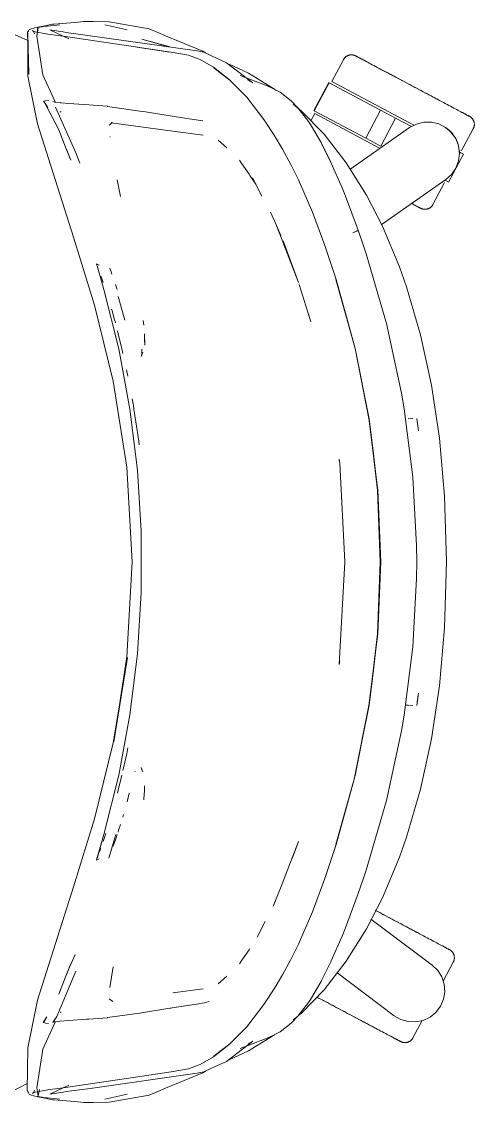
# Model space of a CAD drawing. Header units: millimetres. Extents: x 155927 to 295199, y -4084 to 97293.
# Drawn here: x 163169.8 to 163369.7, y 10188.2 to 10666.1 of the extents above; entities that cross this region are included whole.
import ezdxf

# ---------------------------------------------------------------- set-up
doc = ezdxf.new("R2010")
doc.units = ezdxf.units.MM
doc.header["$MEASUREMENT"] = 0
doc.layers.add('G-IMPT', color=8, linetype='CONTINUOUS', lineweight=9)
doc.layers.add('I-FURN', color=8, linetype='CONTINUOUS', lineweight=9)

msp = doc.modelspace()

# ---------------------------------------------------------------- linework, layer by layer
at = {"layer": 'G-IMPT'}
for p, q in [((163172.35, 10661.34), (163172.75, 10661.92)), ((163173.12, 10662.41), (163172.75, 10661.92)), ((163173.12, 10662.41), (163173.66, 10662.73)), ((163175.52, 10663.28), (163173.66, 10662.73)), ((163175.01, 10661.69), (163174.51, 10662.08)), ((163175.61, 10661.52), (163174.51, 10662.08)), ((163175.61, 10661.52), (163174.99, 10661.69)), ((163174.99, 10661.69), (163181.26, 10660.59)), ((163175.33, 10661.15), (163175.01, 10661.69)), ((163178.8, 10663.82), (163175.52, 10663.28)), ((163177.13, 10663.22), (163176.44, 10659.64)), ((163176.5, 10659.68), (163176.89, 10663.63)), ((163177.13, 10663.22), (163176.5, 10659.68)), ((163179.21, 10664.08), (163176.89, 10663.63)), ((163178.8, 10663.82), (163179.42, 10663.89)), ((163179.21, 10664.08), (163183.46, 10664.89)), ((163184.1, 10664.41), (163179.42, 10663.89)), ((163190.66, 10658.49), (163182.23, 10662.49)), ((163182.23, 10662.49), (163183.09, 10662.35)), ((163183.09, 10662.35), (163188.11, 10661.52)), ((163183.93, 10664.93), (163183.46, 10664.89)), ((163193.26, 10665.73), (163183.93, 10664.93)), ((163184.1, 10664.41), (163186.69, 10664.62)), ((163188.11, 10661.52), (163189.41, 10661.3)), ((163193.26, 10665.73), (163197.21, 10666.07)), ((163197.21, 10666.07), (163201.38, 10666.07)), ((163208.35, 10666.05), (163201.38, 10666.07)), ((163206.49, 10664.64), (163215.79, 10662.59)), ((163208.35, 10666.05), (163226.05, 10662.81)), ((163215.79, 10662.59), (163216.37, 10662.44)), ((163226.05, 10662.81), (163229.91, 10661.21)), ((163164.32, 10661.36), (163172.49, 10657.79)), ((163172.35, 10661.34), (163172.54, 10660.48)), ((163172.97, 10642.78), (163172.38, 10661.22)), ((163172.38, 10661.22), (163172.48, 10660.76)), ((163172.97, 10642.78), (163172.48, 10660.76)), ((163172.53, 10641.89), (163172.48, 10660.76)), ((163172.48, 10660.76), (163172.52, 10660.59)), ((163172.54, 10660.48), (163172.52, 10660.59)), ((163175.33, 10661.15), (163175.41, 10660.65)), ((163179.16, 10642.59), (163176.44, 10659.64)), ((163189.11, 10659.47), (163181.26, 10660.59)), ((163219.98, 10654.92), (163189.11, 10659.47)), ((163200.07, 10659.86), (163189.41, 10661.3)), ((163200.07, 10659.86), (163247.29, 10653.19)), ((163222.87, 10658.31), (163234.76, 10654.96)), ((163222.87, 10658.31), (163235.82, 10654.81)), ((163233.27, 10659.82), (163229.91, 10661.21)), ((163249.72, 10653.03), (163233.27, 10659.82)), ((163219.98, 10654.92), (163235.17, 10652.59)), ((163220.59, 10654.82), (163235.75, 10652.53)), ((163220.59, 10654.82), (163235.17, 10652.59)), ((163243.42, 10651.22), (163235.75, 10652.53)), ((163247.29, 10653.19), (163250.28, 10652.54)), ((163250.89, 10652.26), (163249.72, 10653.03)), ((163253.65, 10650.97), (163250.28, 10652.54)), ((163248.21, 10649.47), (163243.42, 10651.22)), ((163248.21, 10649.47), (163248.63, 10649.26)), ((163254.47, 10645.97), (163248.63, 10649.26)), ((163260.22, 10647.91), (163253.65, 10650.97)), ((163271.87, 10638.99), (163260.22, 10647.91)), ((163269.98, 10643.28), (163261.35, 10647.26)), ((163179.16, 10642.59), (163184.74, 10630.3)), ((163261.43, 10640.55), (163254.47, 10645.97)), ((163254.69, 10645.64), (163261.64, 10640.25)), ((163254.69, 10645.64), (163258.07, 10643.05)), ((163261.64, 10640.25), (163258.07, 10643.05)), ((163281.43, 10636.16), (163269.98, 10643.28)), ((163176.72, 10620.94), (163172.53, 10641.89)), ((163261.43, 10640.55), (163269.17, 10632.65)), ((163266.22, 10642.23), (163278.12, 10637.72)), ((163271.87, 10638.99), (163269.53, 10640.33)), ((163280.35, 10636.64), (163278.12, 10637.72)), ((163282.79, 10635.47), (163280.35, 10636.64)), ((163281.43, 10636.16), (163282.2, 10635.66)), ((163282.79, 10635.47), (163283.92, 10634.86)), ((163283.92, 10634.86), (163288.79, 10630.99)), ((163179.52, 10630.79), (163179.48, 10630.62)), ((163179.54, 10630.91), (163179.52, 10630.79)), ((163179.52, 10630.79), (163181.36, 10628.08)), ((163179.52, 10630.79), (163180.87, 10628.33)), ((163180.23, 10631.06), (163179.54, 10630.91)), ((163181.76, 10631.23), (163180.23, 10631.06)), ((163186.15, 10618.22), (163180.87, 10628.33)), ((163183.5, 10630.75), (163184.27, 10630.47)), ((163184.33, 10630.45), (163184.27, 10630.47)), ((163186.79, 10630.17), (163184.33, 10630.45)), ((163193.7, 10608.12), (163184.77, 10628.27)), ((163186.79, 10630.17), (163187.16, 10630.12)), ((163190.57, 10629.87), (163187.16, 10630.12)), ((163190.57, 10629.87), (163199.42, 10629.24)), ((163207.66, 10628.62), (163199.42, 10629.24)), ((163207.74, 10628.61), (163207.66, 10628.62)), ((163207.74, 10628.61), (163222.96, 10626.4)), ((163269.17, 10632.65), (163277.19, 10622.21)), ((163291.68, 10627.97), (163288.79, 10630.99)), ((163289.68, 10629.55), (163293.35, 10626.55)), ((163187.15, 10626.1), (163186.71, 10626.37)), ((163222.96, 10626.4), (163224.51, 10626.15)), ((163224.51, 10626.15), (163236.28, 10624.29)), ((163237.94, 10624.03), (163236.28, 10624.29)), ((163244.78, 10622.96), (163237.94, 10624.03)), ((163291.68, 10627.97), (163296.4, 10621.84)), ((163293.35, 10626.55), (163303.31, 10616.25)), ((163192.71, 10570.7), (163176.72, 10620.94)), ((163208.4, 10620.23), (163209.96, 10621.47)), ((163209.25, 10621.35), (163209.52, 10621.39)), ((163236.59, 10617.61), (163209.25, 10621.35)), ((163209.75, 10621.44), (163209.52, 10621.39)), ((163244.78, 10622.96), (163249.85, 10622.22)), ((163277.19, 10622.21), (163277.36, 10621.96)), ((163281.24, 10615.86), (163277.36, 10621.96)), ((163296.4, 10621.84), (163297.26, 10620.55)), ((163301.99, 10612.55), (163297.26, 10620.55)), ((163186.15, 10618.22), (163189.4, 10609.75)), ((163208.75, 10615.28), (163208.8, 10614.93)), ((163236.59, 10617.61), (163249.94, 10615.83)), ((163249.94, 10615.83), (163249.47, 10615.97)), ((163260.44, 10610.33), (163256.53, 10613.67)), ((163281.24, 10615.86), (163285.01, 10609.63)), ((163313.12, 10603.65), (163303.31, 10616.25)), ((163191.42, 10604.85), (163189.39, 10609.96)), ((163189.39, 10609.96), (163191.19, 10605.43)), ((163189.4, 10609.75), (163191.42, 10604.85)), ((163288.58, 10602.84), (163285.01, 10609.63)), ((163306.3, 10603.94), (163301.99, 10612.55)), ((163306.52, 10603.5), (163301.99, 10612.55)), ((163301.99, 10612.55), (163302.3, 10611.95)), ((163306.52, 10603.5), (163302.3, 10611.95)), ((163195.44, 10603.53), (163193.7, 10608.12)), ((163266.71, 10603.7), (163265.96, 10604.8)), ((163270.21, 10598.56), (163266.71, 10603.7)), ((163288.58, 10602.84), (163291.97, 10596.11)), ((163306.3, 10603.94), (163306.52, 10603.5)), ((163306.52, 10603.5), (163311.29, 10592.54)), ((163313.12, 10603.65), (163322.09, 10589.36)), ((163213.43, 10588.81), (163212.02, 10596.06)), ((163270.6, 10597.99), (163270.21, 10598.56)), ((163273.16, 10594.23), (163270.6, 10597.99)), ((163273.16, 10594.23), (163271.66, 10597)), ((163275.84, 10588.9), (163271.66, 10597)), ((163298.14, 10581.89), (163291.97, 10596.11)), ((163311.29, 10592.54), (163312.77, 10588.86)), ((163312.77, 10588.86), (163318.34, 10573.9)), ((163322.09, 10589.36), (163329.18, 10575.58)), ((163279.72, 10581.86), (163281.91, 10577.01)), ((163298.14, 10581.89), (163303.6, 10567.01)), ((163281.91, 10577.01), (163284.22, 10571.56)), ((163281.91, 10577.01), (163284.64, 10569.93)), ((163336.7, 10557.61), (163329.18, 10575.58)), ((163192.71, 10570.7), (163201.89, 10540.72)), ((163317.08, 10573.11), (163316.02, 10572.69)), ((163316.02, 10572.69), (163316.61, 10572.91)), ((163317.08, 10573.11), (163316.61, 10572.91)), ((163317.08, 10573.11), (163317.9, 10573.5)), ((163317.08, 10573.11), (163317.72, 10573.39)), ((163317.72, 10573.39), (163317.9, 10573.5)), ((163318.31, 10573.76), (163317.9, 10573.5)), ((163317.9, 10573.5), (163318.3, 10573.72)), ((163318.31, 10573.76), (163318.3, 10573.72)), ((163318.34, 10573.9), (163318.31, 10573.76)), ((163318.31, 10573.76), (163318.31, 10573.9)), ((163318.31, 10573.9), (163320.71, 10566.96)), ((163285.3, 10568.2), (163284.64, 10569.93)), ((163292.01, 10550.75), (163285.19, 10569.16)), ((163292.01, 10550.75), (163285.3, 10568.2)), ((163308.61, 10552.09), (163303.6, 10567.01)), ((163321.91, 10563.36), (163320.71, 10566.96)), ((163330.85, 10532.53), (163321.91, 10563.36)), ((163202.94, 10559.13), (163202.85, 10558.89)), ((163202.85, 10558.89), (163202.91, 10558.67)), ((163202.91, 10558.67), (163202.98, 10558.37)), ((163202.98, 10558.37), (163203.05, 10558.1)), ((163206.12, 10547.67), (163203.05, 10558.1)), ((163203.94, 10558.36), (163203.33, 10558.74)), ((163203.94, 10558.36), (163203.73, 10558.5)), ((163209.25, 10555.42), (163208.64, 10557.08)), ((163339.77, 10548.87), (163336.7, 10557.61)), ((163204.96, 10552.87), (163204.72, 10553.53)), ((163204.96, 10552.87), (163205.71, 10550.77)), ((163209.25, 10555.42), (163209.62, 10554.41)), ((163312.34, 10538.84), (163308.57, 10552)), ((163316.99, 10521.59), (163308.57, 10552)), ((163316.99, 10521.59), (163308.61, 10552.09)), ((163212.67, 10521.35), (163206.12, 10547.67)), ((163211.96, 10547.66), (163211.24, 10549.88)), ((163297.54, 10533.28), (163292.29, 10549.77)), ((163339.77, 10548.87), (163345.95, 10527.63)), ((163212.41, 10544.57), (163215.34, 10534.11)), ((163210.21, 10507.04), (163201.89, 10540.72)), ((163209.7, 10538.25), (163209.5, 10538.93)), ((163210.82, 10534.25), (163209.7, 10538.25)), ((163312.34, 10538.84), (163316.99, 10521.59)), ((163210.82, 10534.25), (163211.14, 10533.11)), ((163211.14, 10533.11), (163211.18, 10532.93)), ((163223.7, 10531.86), (163223.48, 10533.95)), ((163297.54, 10533.28), (163296.47, 10536.72)), ((163330.85, 10532.53), (163337.52, 10501.74)), ((163212.44, 10528.09), (163212.1, 10529.39)), ((163212.44, 10528.09), (163213.99, 10521.34)), ((163224.1, 10523), (163224.01, 10528.06)), ((163224.01, 10528.06), (163224.09, 10525.79)), ((163345.95, 10527.63), (163350.76, 10505.27)), ((163224.1, 10523), (163224.09, 10525.79)), ((163212.67, 10521.35), (163217.6, 10494.69)), ((163214.45, 10519.36), (163213.99, 10521.34)), ((163222.56, 10517.95), (163223.24, 10519.9)), ((163222.77, 10519), (163222.56, 10517.95)), ((163222.77, 10519), (163222.81, 10521.3)), ((163222.82, 10521.16), (163222.81, 10521.3)), ((163316.99, 10521.59), (163323.17, 10490.47)), ((163316.99, 10521.59), (163320.07, 10506.57)), ((163316.99, 10521.59), (163323.16, 10490.55)), ((163216.65, 10509.32), (163216.11, 10512.13)), ((163210.21, 10507.04), (163216.2, 10469.12)), ((163323.17, 10490.47), (163320.07, 10506.57)), ((163350.76, 10505.27), (163354.25, 10481.85)), ((163218.57, 10499.21), (163219.13, 10496.31)), ((163338.7, 10494.82), (163337.52, 10501.74)), ((163217.6, 10494.69), (163220.9, 10467.77)), ((163219.37, 10494.68), (163219.13, 10496.31)), ((163220.22, 10489.06), (163219.37, 10494.68)), ((163342.52, 10464.65), (163338.7, 10494.82)), ((163326.99, 10458.95), (163323.16, 10490.55)), ((163326.95, 10458.91), (163323.17, 10490.47)), ((163323.17, 10490.47), (163325.11, 10474.99)), ((163340.5, 10490.51), (163342.59, 10490.58)), ((163342.59, 10490.58), (163342.48, 10490.58)), ((163344.35, 10490.55), (163345, 10485.14)), ((163220.22, 10489.06), (163221.52, 10480.53)), ((163221.52, 10480.53), (163221.7, 10478.87)), ((163354.25, 10481.85), (163356.51, 10456.28)), ((163309.95, 10472.41), (163309.99, 10472.17)), ((163310.23, 10470.86), (163309.96, 10472.64)), ((163310.23, 10470.86), (163309.99, 10472.17)), ((163312.55, 10427.14), (163310.23, 10470.86)), ((163312.5, 10427.14), (163310.23, 10470.86)), ((163326.95, 10458.91), (163325.11, 10474.99)), ((163216.2, 10469.12), (163218.56, 10427.14)), ((163222.55, 10440.7), (163220.9, 10467.77)), ((163344.13, 10434.45), (163342.52, 10464.65)), ((163327.63, 10444.02), (163326.95, 10458.91)), ((163326.95, 10458.91), (163328.09, 10427.14)), ((163326.99, 10458.95), (163328.32, 10427.14)), ((163356.51, 10456.28), (163357.36, 10427.14)), ((163327.63, 10444.02), (163328.09, 10427.14)), ((163222.55, 10440.7), (163222.55, 10413.58)), ((163344.13, 10434.45), (163344.23, 10427.14)), ((163216.2, 10385.15), (163218.56, 10427.14)), ((163312.5, 10427.14), (163310, 10381.8)), ((163326.95, 10395.36), (163328.09, 10427.14)), ((163328.32, 10427.14), (163326.99, 10395.32)), ((163327.63, 10410.25), (163328.09, 10427.14)), ((163344.13, 10419.82), (163344.23, 10427.14)), ((163357.36, 10427.14), (163356.51, 10397.99)), ((163344.13, 10419.82), (163342.52, 10389.62)), ((163222.55, 10413.58), (163220.9, 10386.51)), ((163326.95, 10395.36), (163327.63, 10410.25)), ((163326.99, 10395.32), (163323.16, 10363.73)), ((163326.95, 10395.36), (163323.17, 10363.81)), ((163325.11, 10379.28), (163326.95, 10395.36)), ((163356.51, 10397.99), (163354.25, 10372.42)), ((163342.52, 10389.62), (163338.7, 10359.45)), ((163210.21, 10347.23), (163216.46, 10384.98)), ((163216.2, 10385.15), (163210.47, 10347.61)), ((163216.46, 10384.98), (163210.47, 10347.61)), ((163217.6, 10359.59), (163220.9, 10386.51)), ((163309.95, 10381.86), (163309.99, 10382.1)), ((163310.23, 10383.41), (163309.99, 10382.1)), ((163310, 10381.8), (163310.23, 10383.41)), ((163325.11, 10379.28), (163323.17, 10363.81)), ((163354.25, 10372.42), (163350.76, 10349)), ((163344.35, 10363.72), (163345, 10369.14)), ((163344.43, 10365.37), (163345, 10369.14)), ((163323.17, 10363.81), (163316.95, 10332.56)), ((163316.95, 10332.56), (163323.16, 10363.73)), ((163323.17, 10363.81), (163320.07, 10347.7)), ((163339.25, 10363.81), (163340.5, 10363.76)), ((163342.59, 10363.69), (163340.5, 10363.76)), ((163342.59, 10363.69), (163342.48, 10363.69)), ((163212.67, 10332.92), (163217.6, 10359.59)), ((163338.7, 10359.45), (163337.52, 10352.53)), ((163337.52, 10352.53), (163330.85, 10321.74)), ((163201.89, 10313.55), (163210.21, 10347.23)), ((163316.99, 10332.68), (163320.07, 10347.7)), ((163345.95, 10326.64), (163350.76, 10349)), ((163216.15, 10342.33), (163214.44, 10334.91)), ((163216.62, 10344.96), (163216.15, 10342.33)), ((163212.67, 10332.92), (163206.12, 10306.6)), ((163213.99, 10332.93), (163212.44, 10326.18)), ((163219.89, 10334.72), (163219.75, 10334.31)), ((163222.56, 10336.32), (163223.24, 10334.37)), ((163222.56, 10336.32), (163222.77, 10335.28)), ((163316.99, 10332.68), (163308.57, 10302.27)), ((163316.99, 10332.68), (163308.61, 10302.18)), ((163312.34, 10315.43), (163316.99, 10332.68)), ((163223.99, 10326.16), (163224.09, 10327.53)), ((163224.09, 10328.23), (163224.09, 10327.53)), ((163212.44, 10326.18), (163212.1, 10324.9)), ((163216.29, 10321.1), (163217.29, 10324.96)), ((163216.29, 10321.1), (163216.68, 10322.63)), ((163223.71, 10322.45), (163223.68, 10321.97)), ((163223.99, 10326.16), (163223.71, 10322.45)), ((163339.77, 10305.4), (163345.95, 10326.64)), ((163321.91, 10290.91), (163330.85, 10321.74)), ((163201.89, 10313.55), (163192.71, 10283.58)), ((163214.38, 10314.31), (163214.71, 10315.43)), ((163312.34, 10315.43), (163308.57, 10302.27)), ((163212.36, 10307.74), (163212.6, 10308.52)), ((163212.6, 10308.52), (163213.39, 10311.02)), ((163206.12, 10306.6), (163202.85, 10295.38)), ((163206.12, 10306.6), (163203.01, 10295.78)), ((163206.12, 10306.6), (163203.06, 10296.07)), ((163205.73, 10303.57), (163206.02, 10304.38)), ((163206.75, 10306.6), (163206.02, 10304.38)), ((163206.75, 10306.6), (163206.9, 10307.06)), ((163211.32, 10306.61), (163208.28, 10296.18)), ((163210.19, 10301.42), (163210.95, 10303.58)), ((163211.21, 10304.3), (163210.95, 10303.58)), ((163211.21, 10304.3), (163211.98, 10306.61)), ((163292.01, 10303.52), (163285.3, 10286.07)), ((163292.01, 10303.52), (163289.29, 10296.09)), ((163336.7, 10296.66), (163339.77, 10305.4)), ((163204.4, 10299.85), (163204, 10298.78)), ((163204.74, 10300.82), (163204.4, 10299.85)), ((163303.6, 10287.26), (163308.61, 10302.18)), ((163202.85, 10295.38), (163202.99, 10295.14)), ((163203.06, 10296.07), (163203.01, 10295.78)), ((163203.94, 10295.92), (163203.33, 10295.53)), ((163203.94, 10295.92), (163203.73, 10295.77)), ((163336.7, 10296.66), (163329.18, 10278.69)), ((163321.91, 10290.91), (163320.71, 10287.31)), ((163284.64, 10284.34), (163280.91, 10275.02)), ((163285.3, 10286.07), (163284.64, 10284.34)), ((163303.6, 10287.26), (163298.14, 10272.38)), ((163318.37, 10280.49), (163320.71, 10287.31)), ((163192.71, 10283.58), (163176.72, 10233.33)), ((163318.37, 10280.49), (163312.77, 10265.41)), ((163280.91, 10275.02), (163281.91, 10277.26)), ((163329.18, 10278.69), (163322.09, 10264.91)), ((163298.14, 10272.38), (163291.97, 10258.16)), ((163273.74, 10261.18), (163277.28, 10268.15)), ((163311.29, 10261.73), (163312.77, 10265.41)), ((163322.09, 10264.91), (163313.12, 10250.62)), ((163306.52, 10250.77), (163311.29, 10261.73)), ((163266.71, 10250.58), (163270.21, 10255.71)), ((163270.21, 10255.71), (163270.6, 10256.29)), ((163288.58, 10251.43), (163291.97, 10258.16)), ((163190.42, 10246.9), (163193.47, 10253.61)), ((163266.71, 10250.58), (163265.96, 10249.47)), ((163288.58, 10251.43), (163285.01, 10244.64)), ((163313.12, 10250.62), (163303.31, 10238.02)), ((163306.52, 10250.77), (163306.3, 10250.33)), ((163185.26, 10226.18), (163193.7, 10246.16)), ((163189.39, 10244.31), (163191.42, 10249.43)), ((163191.42, 10249.42), (163189.39, 10244.31)), ((163189.4, 10244.52), (163191.42, 10249.42)), ((163208.75, 10238.99), (163210.15, 10248.15)), ((163302.3, 10242.32), (163306.3, 10250.33)), ((163189.4, 10244.52), (163186.15, 10236.05)), ((163260.44, 10243.94), (163256.53, 10240.6)), ((163281.24, 10238.41), (163285.01, 10244.64)), ((163301.99, 10241.72), (163297.26, 10233.72)), ((163302.3, 10242.32), (163301.99, 10241.72)), ((163208.75, 10238.99), (163208.8, 10239.34)), ((163236.59, 10236.66), (163249.94, 10238.44)), ((163249.94, 10238.44), (163249.47, 10238.3)), ((163281.24, 10238.41), (163277.36, 10232.31)), ((163293.35, 10227.72), (163303.31, 10238.02)), ((163172.53, 10212.38), (163176.72, 10233.33)), ((163208.4, 10234.04), (163210.04, 10232.76)), ((163236.29, 10229.98), (163248.01, 10231.79)), ((163248.01, 10231.79), (163248.48, 10231.86)), ((163250.46, 10232.28), (163248.48, 10231.86)), ((163252.63, 10232.74), (163250.46, 10232.28)), ((163269.17, 10221.62), (163277.19, 10232.06)), ((163277.36, 10232.31), (163277.19, 10232.06)), ((163291.68, 10226.3), (163296.4, 10232.43)), ((163296.4, 10232.43), (163297.26, 10233.72)), ((163186.71, 10227.9), (163187.15, 10228.17)), ((163221.81, 10227.69), (163207.74, 10225.66)), ((163221.81, 10227.69), (163235.17, 10229.81)), ((163235.17, 10229.81), (163235.68, 10229.89)), ((163236.29, 10229.98), (163235.68, 10229.89)), ((163293.35, 10227.72), (163289.68, 10224.72)), ((163179.16, 10211.68), (163184.77, 10224.03)), ((163179.3, 10223.51), (163180.89, 10225.97)), ((163179.3, 10223.51), (163179.36, 10223.49)), ((163180.89, 10225.97), (163179.36, 10223.49)), ((163179.36, 10223.49), (163180.85, 10225.96)), ((163180.23, 10223.21), (163179.36, 10223.49)), ((163181.59, 10223.04), (163180.23, 10223.21)), ((163183.5, 10223.51), (163185.26, 10226.18)), ((163184.22, 10223.8), (163183.5, 10223.51)), ((163184.22, 10223.8), (163184.24, 10223.8)), ((163186.62, 10224.1), (163184.24, 10223.8)), ((163186.62, 10224.1), (163186.7, 10224.1)), ((163190.57, 10224.4), (163186.7, 10224.1)), ((163198.43, 10224.96), (163190.57, 10224.4)), ((163199.42, 10225.03), (163198.43, 10224.96)), ((163207.66, 10225.65), (163199.42, 10225.03)), ((163207.66, 10225.65), (163207.74, 10225.66)), ((163283.92, 10219.42), (163288.79, 10223.28)), ((163288.79, 10223.28), (163291.68, 10226.3)), ((163269.17, 10221.62), (163261.43, 10213.72)), ((163269.98, 10210.99), (163281.43, 10218.11)), ((163280.35, 10217.63), (163278.12, 10216.56)), ((163282.79, 10218.8), (163280.35, 10217.63)), ((163283.92, 10219.42), (163282.79, 10218.8)), ((163172.53, 10212.38), (163172.14, 10193.39)), ((163254.47, 10208.3), (163261.43, 10213.72)), ((163261.64, 10214.03), (163254.69, 10208.63)), ((163261.64, 10214.03), (163258.07, 10211.22)), ((163271.87, 10215.28), (163260.17, 10206.34)), ((163266.22, 10212.05), (163278.12, 10216.56)), ((163271.87, 10215.28), (163269.84, 10214.12)), ((163179.16, 10211.68), (163176.44, 10194.63)), ((163254.47, 10208.3), (163248.63, 10205.01)), ((163254.69, 10208.63), (163258.07, 10211.22)), ((163261.35, 10207.01), (163269.98, 10210.99)), ((163243.42, 10203.05), (163235.75, 10201.75)), ((163243.42, 10203.05), (163248.21, 10204.8)), ((163248.63, 10205.01), (163248.21, 10204.8)), ((163253.65, 10203.3), (163250.28, 10201.73)), ((163253.65, 10203.3), (163260.17, 10206.34)), ((163189.11, 10194.8), (163219.98, 10199.35)), ((163200.07, 10194.41), (163247.29, 10201.09)), ((163219.98, 10199.35), (163235.75, 10201.75)), ((163249.72, 10201.25), (163233.27, 10194.45)), ((163247.29, 10201.09), (163250.28, 10201.73)), ((163250.89, 10202.02), (163249.72, 10201.25)), ((163172.21, 10196.58), (163164.3, 10192.44)), ((163172.14, 10193.39), (163172.75, 10192.36)), ((163174.99, 10192.58), (163181.26, 10193.69)), ((163175.01, 10192.58), (163175.33, 10193.12)), ((163175.41, 10193.62), (163175.33, 10193.12)), ((163177.13, 10191.05), (163176.44, 10194.63)), ((163177.62, 10193.92), (163176.89, 10190.64)), ((163177.62, 10193.92), (163177.13, 10191.05)), ((163181.26, 10193.69), (163189.11, 10194.8)), ((163182.23, 10191.78), (163190.63, 10195.77)), ((163200.07, 10194.41), (163189.41, 10192.97)), ((163233.27, 10194.45), (163229.91, 10193.06)), ((163172.62, 10192.98), (163172.75, 10192.36)), ((163172.62, 10192.98), (163172.73, 10192.43)), ((163172.75, 10192.36), (163172.73, 10192.43)), ((163173.12, 10191.86), (163172.75, 10192.36)), ((163173.66, 10191.54), (163173.12, 10191.86)), ((163173.66, 10191.54), (163175.52, 10190.99)), ((163175.61, 10192.75), (163174.51, 10192.19)), ((163175.01, 10192.58), (163174.51, 10192.19)), ((163175.61, 10192.75), (163174.99, 10192.58)), ((163178.8, 10190.46), (163175.52, 10190.99)), ((163179.21, 10190.2), (163176.89, 10190.64)), ((163178.8, 10190.46), (163179.42, 10190.38)), ((163183.46, 10189.39), (163179.21, 10190.2)), ((163179.42, 10190.38), (163184.1, 10189.86)), ((163182.23, 10191.78), (163183.09, 10191.92)), ((163188.11, 10192.76), (163183.09, 10191.92)), ((163183.93, 10189.34), (163183.46, 10189.39)), ((163183.93, 10189.34), (163193.26, 10188.54)), ((163184.1, 10189.86), (163186.69, 10189.65)), ((163188.11, 10192.76), (163189.41, 10192.97)), ((163193.26, 10188.54), (163197.21, 10188.2)), ((163206.49, 10189.64), (163215.79, 10191.68)), ((163208.35, 10188.23), (163226.05, 10191.46)), ((163215.79, 10191.68), (163216.37, 10191.83)), ((163226.05, 10191.46), (163229.91, 10193.06)), ((163201.38, 10188.2), (163197.21, 10188.2)), ((163208.35, 10188.23), (163201.38, 10188.2))]:
    msp.add_line(p, q, dxfattribs=at)
at = {"layer": 'I-FURN'}
for p, q in [((163311.83, 10649.24), (163306.68, 10639.56)), ((163311.83, 10649.24), (163311.91, 10649.38)), ((163311.91, 10649.38), (163311.99, 10649.52)), ((163311.99, 10649.52), (163312.08, 10649.66)), ((163312.08, 10649.66), (163312.17, 10649.79)), ((163312.17, 10649.79), (163312.27, 10649.91)), ((163312.27, 10649.91), (163312.38, 10650.03)), ((163312.38, 10650.03), (163312.49, 10650.15)), ((163312.49, 10650.15), (163312.6, 10650.27)), ((163312.6, 10650.27), (163312.72, 10650.38)), ((163312.72, 10650.38), (163312.84, 10650.48)), ((163312.84, 10650.48), (163312.97, 10650.58)), ((163312.97, 10650.58), (163313.1, 10650.67)), ((163313.1, 10650.67), (163313.24, 10650.76)), ((163313.24, 10650.76), (163313.38, 10650.84)), ((163313.38, 10650.84), (163313.52, 10650.92)), ((163313.52, 10650.92), (163313.66, 10650.99)), ((163313.66, 10650.99), (163313.81, 10651.06)), ((163313.81, 10651.06), (163313.96, 10651.12)), ((163313.96, 10651.12), (163314.11, 10651.17)), ((163314.11, 10651.17), (163314.26, 10651.22)), ((163314.26, 10651.22), (163314.42, 10651.26)), ((163314.42, 10651.26), (163314.58, 10651.3)), ((163314.58, 10651.3), (163314.73, 10651.33)), ((163314.73, 10651.33), (163314.89, 10651.35)), ((163314.89, 10651.35), (163315.05, 10651.37)), ((163315.05, 10651.37), (163315.22, 10651.38)), ((163315.22, 10651.38), (163315.38, 10651.38)), ((163315.38, 10651.38), (163315.54, 10651.38)), ((163315.54, 10651.38), (163315.7, 10651.37)), ((163315.7, 10651.37), (163315.86, 10651.35)), ((163315.86, 10651.35), (163316.02, 10651.33)), ((163316.02, 10651.33), (163316.18, 10651.3)), ((163316.18, 10651.3), (163316.33, 10651.27)), ((163316.33, 10651.27), (163316.49, 10651.23)), ((163316.49, 10651.23), (163316.64, 10651.18)), ((163316.64, 10651.18), (163316.8, 10651.13)), ((163316.8, 10651.13), (163316.95, 10651.07)), ((163316.95, 10651.07), (163317.09, 10651)), ((163317.09, 10651), (163317.24, 10650.93)), ((163317.24, 10650.93), (163317.28, 10650.91)), ((163317.28, 10650.91), (163317.3, 10650.9)), ((163317.32, 10650.88), (163317.28, 10650.91)), ((163317.28, 10650.91), (163317.28, 10650.91)), ((163317.3, 10650.9), (163317.36, 10650.87)), ((163317.41, 10650.84), (163317.32, 10650.88)), ((163317.36, 10650.87), (163317.46, 10650.81)), ((163317.53, 10650.78), (163317.41, 10650.84)), ((163317.46, 10650.81), (163317.6, 10650.74)), ((163317.69, 10650.69), (163317.53, 10650.78)), ((163317.6, 10650.74), (163317.78, 10650.64)), ((163317.89, 10650.58), (163317.69, 10650.69)), ((163317.78, 10650.64), (163318, 10650.53)), ((163318.13, 10650.45), (163317.89, 10650.58)), ((163318, 10650.53), (163318.26, 10650.39)), ((163318.41, 10650.31), (163318.13, 10650.45)), ((163318.26, 10650.39), (163318.55, 10650.23)), ((163318.73, 10650.14), (163318.41, 10650.31)), ((163318.55, 10650.23), (163318.89, 10650.05)), ((163319.09, 10649.95), (163318.73, 10650.14)), ((163318.89, 10650.05), (163319.26, 10649.85)), ((163319.48, 10649.74), (163319.09, 10649.95)), ((163319.26, 10649.85), (163319.67, 10649.64)), ((163319.91, 10649.51), (163319.48, 10649.74)), ((163319.67, 10649.64), (163320.12, 10649.4)), ((163320.37, 10649.26), (163319.91, 10649.51)), ((163320.12, 10649.4), (163320.6, 10649.14)), ((163320.87, 10649), (163320.37, 10649.26)), ((163320.6, 10649.14), (163321.12, 10648.87)), ((163321.41, 10648.71), (163320.87, 10649)), ((163321.12, 10648.87), (163321.67, 10648.57)), ((163321.98, 10648.41), (163321.41, 10648.71)), ((163321.67, 10648.57), (163322.25, 10648.26)), ((163322.58, 10648.09), (163321.98, 10648.41)), ((163323.21, 10647.75), (163322.58, 10648.09)), ((163323.88, 10647.4), (163323.21, 10647.75)), ((163324.57, 10647.03), (163323.88, 10647.4)), ((163325.29, 10646.65), (163324.57, 10647.03)), ((163326.04, 10646.25), (163325.29, 10646.65)), ((163326.82, 10645.84), (163326.04, 10646.25)), ((163327.62, 10645.41), (163326.82, 10645.84)), ((163328.45, 10644.97), (163327.62, 10645.41)), ((163328, 10645.21), (163328.83, 10644.77)), ((163329.29, 10644.52), (163328.45, 10644.97)), ((163328.83, 10644.77), (163329.69, 10644.31)), ((163330.16, 10644.06), (163329.29, 10644.52)), ((163329.69, 10644.31), (163330.57, 10643.84)), ((163331.05, 10643.59), (163330.16, 10644.06)), ((163330.57, 10643.84), (163331.46, 10643.37)), ((163331.95, 10643.11), (163331.05, 10643.59)), ((163331.46, 10643.37), (163332.38, 10642.88)), ((163332.88, 10642.62), (163331.95, 10643.11)), ((163332.38, 10642.88), (163333.31, 10642.39)), ((163333.81, 10642.12), (163332.88, 10642.62)), ((163333.31, 10642.39), (163334.25, 10641.88)), ((163305.38, 10639.11), (163298.81, 10626.75)), ((163298.98, 10626.66), (163305.55, 10639.02)), ((163305.55, 10639.02), (163328.26, 10626.95)), ((163343.28, 10620.09), (163306.68, 10639.56)), ((163334.77, 10641.61), (163333.81, 10642.12)), ((163334.25, 10641.88), (163335.21, 10641.38)), ((163335.73, 10641.1), (163334.77, 10641.61)), ((163335.21, 10641.38), (163336.18, 10640.86)), ((163336.7, 10640.58), (163335.73, 10641.1)), ((163336.18, 10640.86), (163337.15, 10640.34)), ((163337.69, 10640.06), (163336.7, 10640.58)), ((163337.15, 10640.34), (163338.14, 10639.82)), ((163338.68, 10639.53), (163337.69, 10640.06)), ((163338.14, 10639.82), (163339.14, 10639.29)), ((163339.67, 10639), (163338.68, 10639.53)), ((163339.14, 10639.29), (163340.14, 10638.76)), ((163340.68, 10638.47), (163339.67, 10639)), ((163340.14, 10638.76), (163341.14, 10638.22)), ((163341.68, 10637.93), (163340.68, 10638.47)), ((163341.14, 10638.22), (163342.14, 10637.69)), ((163342.69, 10637.4), (163341.68, 10637.93)), ((163342.14, 10637.69), (163343.15, 10637.15)), ((163343.69, 10636.87), (163342.69, 10637.4)), ((163343.15, 10637.15), (163344.15, 10636.62)), ((163344.69, 10636.33), (163343.69, 10636.87)), ((163344.15, 10636.62), (163345.15, 10636.09)), ((163345.69, 10635.8), (163344.69, 10636.33)), ((163345.15, 10636.09), (163346.15, 10635.56)), ((163346.69, 10635.27), (163345.69, 10635.8)), ((163346.15, 10635.56), (163347.14, 10635.03)), ((163347.67, 10634.75), (163346.69, 10635.27)), ((163347.14, 10635.03), (163348.13, 10634.51)), ((163348.65, 10634.23), (163347.67, 10634.75)), ((163348.13, 10634.51), (163349.1, 10633.99)), ((163349.62, 10633.71), (163348.65, 10634.23)), ((163349.1, 10633.99), (163350.06, 10633.48)), ((163350.58, 10633.2), (163349.62, 10633.71)), ((163350.06, 10633.48), (163351.02, 10632.97)), ((163351.52, 10632.7), (163350.58, 10633.2)), ((163351.02, 10632.97), (163351.95, 10632.47)), ((163352.45, 10632.21), (163351.52, 10632.7)), ((163351.95, 10632.47), (163352.88, 10631.98)), ((163353.37, 10631.72), (163352.45, 10632.21)), ((163352.88, 10631.98), (163353.78, 10631.5)), ((163354.26, 10631.24), (163353.37, 10631.72)), ((163355.14, 10630.78), (163354.26, 10631.24)), ((163356, 10630.32), (163355.14, 10630.78)), ((163356.83, 10629.88), (163356, 10630.32)), ((163357.64, 10629.45), (163356.83, 10629.88)), ((163358.43, 10629.03), (163357.64, 10629.45)), ((163359.19, 10628.62), (163358.43, 10629.03)), ((163359.93, 10628.23), (163359.19, 10628.62)), ((163360.63, 10627.86), (163359.93, 10628.23)), ((163299.17, 10625.43), (163297.49, 10622.27)), ((163321.69, 10614.59), (163298.98, 10626.66)), ((163327.86, 10610.17), (163299.17, 10625.43)), ((163321.69, 10614.59), (163328.26, 10626.95)), ((163328.26, 10626.95), (163334.9, 10623.42)), ((163328.33, 10611.06), (163334.9, 10623.42)), ((163334.9, 10623.42), (163341.96, 10619.66)), ((163361.31, 10627.5), (163360.63, 10627.86)), ((163361.96, 10627.15), (163361.31, 10627.5)), ((163362.58, 10626.82), (163361.96, 10627.15)), ((163363.16, 10626.51), (163362.58, 10626.82)), ((163362.85, 10626.68), (163363.42, 10626.38)), ((163363.71, 10626.22), (163363.16, 10626.51)), ((163363.42, 10626.38), (163363.95, 10626.09)), ((163364.23, 10625.94), (163363.71, 10626.22)), ((163363.95, 10626.09), (163364.46, 10625.82)), ((163364.71, 10625.69), (163364.23, 10625.94)), ((163364.46, 10625.82), (163364.92, 10625.58)), ((163365.16, 10625.45), (163364.71, 10625.69)), ((163364.92, 10625.58), (163365.35, 10625.35)), ((163365.57, 10625.23), (163365.16, 10625.45)), ((163365.35, 10625.35), (163365.74, 10625.14)), ((163365.94, 10625.03), (163365.57, 10625.23)), ((163365.74, 10625.14), (163366.1, 10624.95)), ((163366.28, 10624.86), (163365.94, 10625.03)), ((163366.1, 10624.95), (163366.42, 10624.78)), ((163366.57, 10624.7), (163366.28, 10624.86)), ((163366.42, 10624.78), (163366.7, 10624.63)), ((163366.83, 10624.56), (163366.57, 10624.7)), ((163366.7, 10624.63), (163366.94, 10624.5)), ((163367.05, 10624.44), (163366.83, 10624.56)), ((163366.94, 10624.5), (163367.14, 10624.4)), ((163367.23, 10624.35), (163367.05, 10624.44)), ((163367.14, 10624.4), (163367.3, 10624.31)), ((163367.37, 10624.27), (163367.23, 10624.35)), ((163367.3, 10624.31), (163367.42, 10624.25)), ((163367.47, 10624.22), (163367.37, 10624.27)), ((163367.42, 10624.25), (163367.5, 10624.2)), ((163367.53, 10624.19), (163367.47, 10624.22)), ((163367.5, 10624.2), (163367.55, 10624.18)), ((163367.55, 10624.18), (163367.53, 10624.19)), ((163367.55, 10624.18), (163367.69, 10624.1)), ((163367.55, 10624.18), (163367.55, 10624.18)), ((163367.69, 10624.1), (163367.83, 10624.02)), ((163367.83, 10624.02), (163367.96, 10623.93)), ((163367.96, 10623.93), (163368.09, 10623.83)), ((163368.09, 10623.83), (163368.22, 10623.73)), ((163368.22, 10623.73), (163368.34, 10623.63)), ((163368.34, 10623.63), (163368.46, 10623.52)), ((163368.46, 10623.52), (163368.58, 10623.4)), ((163368.58, 10623.4), (163368.68, 10623.28)), ((163368.68, 10623.28), (163368.79, 10623.16)), ((163314.67, 10600.69), (163341.1, 10619.2)), ((163341.1, 10619.2), (163344.07, 10620.79)), ((163344.07, 10620.79), (163347.34, 10621.62)), ((163347.34, 10621.62), (163350.72, 10621.64)), ((163350.72, 10621.64), (163354, 10620.86)), ((163354, 10620.86), (163356.99, 10619.31)), ((163356.99, 10619.31), (163359.53, 10617.09)), ((163358.7, 10617.95), (163357.28, 10619.1)), ((163364.07, 10609.04), (163369.22, 10618.73)), ((163368.79, 10623.16), (163368.89, 10623.03)), ((163368.89, 10623.03), (163368.98, 10622.9)), ((163368.98, 10622.9), (163369.07, 10622.77)), ((163369.07, 10622.77), (163369.15, 10622.63)), ((163369.15, 10622.63), (163369.23, 10622.49)), ((163369.24, 10618.77), (163369.22, 10618.73)), ((163369.23, 10622.49), (163369.3, 10622.34)), ((163369.31, 10618.91), (163369.24, 10618.77)), ((163369.3, 10622.34), (163369.37, 10622.2)), ((163369.38, 10619.06), (163369.31, 10618.91)), ((163369.37, 10622.2), (163369.43, 10622.05)), ((163369.43, 10619.21), (163369.38, 10619.06)), ((163369.43, 10622.05), (163369.48, 10621.9)), ((163369.49, 10619.36), (163369.43, 10619.21)), ((163369.48, 10621.9), (163369.53, 10621.74)), ((163369.54, 10619.51), (163369.49, 10619.36)), ((163369.53, 10621.74), (163369.57, 10621.59)), ((163369.58, 10619.67), (163369.54, 10619.51)), ((163369.57, 10621.59), (163369.61, 10621.43)), ((163369.61, 10619.83), (163369.58, 10619.67)), ((163369.61, 10621.43), (163369.64, 10621.27)), ((163369.64, 10619.99), (163369.61, 10619.83)), ((163369.64, 10621.27), (163369.66, 10621.11)), ((163369.66, 10620.15), (163369.64, 10619.99)), ((163369.66, 10621.11), (163369.68, 10620.95)), ((163369.68, 10620.31), (163369.66, 10620.15)), ((163369.68, 10620.95), (163369.69, 10620.79)), ((163369.69, 10620.47), (163369.68, 10620.31)), ((163369.69, 10620.79), (163369.69, 10620.63)), ((163369.69, 10620.63), (163369.69, 10620.47)), ((163328.33, 10611.06), (163321.69, 10614.59)), ((163360.99, 10615.17), (163358.7, 10617.95)), ((163359.53, 10617.09), (163361.47, 10614.32)), ((163361.47, 10614.32), (163362.69, 10611.18)), ((163362.69, 10611.18), (163363.11, 10607.83)), ((163364.07, 10609.04), (163363.69, 10609.24)), ((163358.31, 10595.12), (163364.88, 10607.48)), ((163362.73, 10604.48), (163361.56, 10601.32)), ((163363.11, 10607.83), (163362.73, 10604.48)), ((163363.48, 10608.22), (163363.08, 10607.46)), ((163363.57, 10608.17), (163363.48, 10608.22)), ((163363.48, 10608.22), (163364.88, 10607.48)), ((163361.56, 10601.32), (163359.66, 10598.53)), ((163357.15, 10596.28), (163328.56, 10576.26)), ((163351.41, 10585.23), (163356.56, 10594.91)), ((163358.31, 10595.12), (163356.91, 10595.86)), ((163356.91, 10595.86), (163357, 10595.81)), ((163359.66, 10598.53), (163357.15, 10596.28)), ((163341.82, 10585.76), (163342.36, 10585.48)), ((163342.63, 10585.33), (163342.12, 10585.6)), ((163342.36, 10585.48), (163342.86, 10585.21)), ((163343.12, 10585.07), (163342.63, 10585.33)), ((163342.86, 10585.21), (163343.33, 10584.96)), ((163343.56, 10584.84), (163343.12, 10585.07)), ((163351.33, 10585.09), (163351.24, 10584.95)), ((163351.41, 10585.23), (163351.33, 10585.09)), ((163343.33, 10584.96), (163343.76, 10584.73)), ((163343.97, 10584.62), (163343.56, 10584.84)), ((163343.76, 10584.73), (163344.15, 10584.52)), ((163344.34, 10584.42), (163343.97, 10584.62)), ((163344.15, 10584.52), (163344.5, 10584.33)), ((163344.68, 10584.24), (163344.34, 10584.42)), ((163344.5, 10584.33), (163344.82, 10584.17)), ((163344.98, 10584.08), (163344.68, 10584.24)), ((163344.82, 10584.17), (163345.1, 10584.02)), ((163345.24, 10583.95), (163344.98, 10584.08)), ((163345.1, 10584.02), (163345.34, 10583.89)), ((163345.46, 10583.83), (163345.24, 10583.95)), ((163345.34, 10583.89), (163345.54, 10583.78)), ((163345.64, 10583.73), (163345.46, 10583.83)), ((163345.54, 10583.78), (163345.7, 10583.7)), ((163345.78, 10583.66), (163345.64, 10583.73)), ((163345.7, 10583.7), (163345.83, 10583.63)), ((163345.88, 10583.61), (163345.78, 10583.66)), ((163345.83, 10583.63), (163345.91, 10583.59)), ((163345.94, 10583.57), (163345.88, 10583.61)), ((163345.91, 10583.59), (163345.95, 10583.57)), ((163345.96, 10583.56), (163345.94, 10583.57)), ((163345.95, 10583.57), (163345.96, 10583.56)), ((163345.99, 10583.54), (163345.96, 10583.56)), ((163346.14, 10583.47), (163345.99, 10583.54)), ((163346.29, 10583.41), (163346.14, 10583.47)), ((163346.44, 10583.35), (163346.29, 10583.41)), ((163346.59, 10583.29), (163346.44, 10583.35)), ((163346.74, 10583.25), (163346.59, 10583.29)), ((163346.9, 10583.2), (163346.74, 10583.25)), ((163347.06, 10583.17), (163346.9, 10583.2)), ((163347.21, 10583.14), (163347.06, 10583.17)), ((163347.37, 10583.12), (163347.21, 10583.14)), ((163347.53, 10583.1), (163347.37, 10583.12)), ((163347.7, 10583.09), (163347.53, 10583.1)), ((163347.86, 10583.09), (163347.7, 10583.09)), ((163348.02, 10583.09), (163347.86, 10583.09)), ((163348.18, 10583.1), (163348.02, 10583.09)), ((163348.34, 10583.12), (163348.18, 10583.1)), ((163348.5, 10583.14), (163348.34, 10583.12)), ((163348.66, 10583.17), (163348.5, 10583.14)), ((163348.81, 10583.21), (163348.66, 10583.17)), ((163348.97, 10583.25), (163348.81, 10583.21)), ((163349.12, 10583.3), (163348.97, 10583.25)), ((163349.28, 10583.35), (163349.12, 10583.3)), ((163349.43, 10583.41), (163349.28, 10583.35)), ((163349.57, 10583.48), (163349.43, 10583.41)), ((163349.72, 10583.55), (163349.57, 10583.48)), ((163349.86, 10583.63), (163349.72, 10583.55)), ((163350, 10583.71), (163349.86, 10583.63)), ((163350.13, 10583.8), (163350, 10583.71)), ((163350.26, 10583.89), (163350.13, 10583.8)), ((163350.39, 10583.99), (163350.26, 10583.89)), ((163350.51, 10584.1), (163350.39, 10583.99)), ((163350.63, 10584.21), (163350.51, 10584.1)), ((163350.75, 10584.32), (163350.63, 10584.21)), ((163350.85, 10584.44), (163350.75, 10584.32)), ((163350.96, 10584.56), (163350.85, 10584.44)), ((163351.06, 10584.69), (163350.96, 10584.56)), ((163351.15, 10584.82), (163351.06, 10584.69)), ((163351.24, 10584.95), (163351.15, 10584.82)), ((163326.91, 10272.63), (163325.95, 10273.14)), ((163326.39, 10272.9), (163327.36, 10272.39)), ((163327.88, 10272.11), (163326.91, 10272.63)), ((163327.36, 10272.39), (163328.34, 10271.87)), ((163328.87, 10271.59), (163327.88, 10272.11)), ((163328.34, 10271.87), (163329.32, 10271.34)), ((163329.86, 10271.06), (163328.87, 10271.59)), ((163329.32, 10271.34), (163330.32, 10270.81)), ((163330.86, 10270.53), (163329.86, 10271.06)), ((163330.32, 10270.81), (163331.32, 10270.28)), ((163331.86, 10270), (163330.86, 10270.53)), ((163331.32, 10270.28), (163332.32, 10269.75)), ((163332.86, 10269.46), (163331.86, 10270)), ((163332.32, 10269.75), (163333.32, 10269.22)), ((163324.02, 10269.28), (163351.08, 10248.89)), ((163333.87, 10268.93), (163332.86, 10269.46)), ((163333.32, 10269.22), (163334.33, 10268.68)), ((163334.87, 10268.39), (163333.87, 10268.93)), ((163334.33, 10268.68), (163335.33, 10268.15)), ((163335.87, 10267.86), (163334.87, 10268.39)), ((163335.33, 10268.15), (163336.33, 10267.61)), ((163336.87, 10267.33), (163335.87, 10267.86)), ((163336.33, 10267.61), (163337.33, 10267.08)), ((163337.87, 10266.8), (163336.87, 10267.33)), ((163337.33, 10267.08), (163338.32, 10266.56)), ((163338.85, 10266.27), (163337.87, 10266.8)), ((163338.32, 10266.56), (163339.31, 10266.03)), ((163339.83, 10265.75), (163338.85, 10266.27)), ((163339.31, 10266.03), (163340.28, 10265.52)), ((163340.8, 10265.24), (163339.83, 10265.75)), ((163340.28, 10265.52), (163341.24, 10265)), ((163341.76, 10264.73), (163340.8, 10265.24)), ((163341.24, 10265), (163342.2, 10264.5)), ((163342.7, 10264.23), (163341.76, 10264.73)), ((163342.2, 10264.5), (163343.13, 10264)), ((163343.63, 10263.73), (163342.7, 10264.23)), ((163343.13, 10264), (163344.06, 10263.51)), ((163344.55, 10263.25), (163343.63, 10263.73)), ((163344.06, 10263.51), (163344.96, 10263.03)), ((163345.44, 10262.77), (163344.55, 10263.25)), ((163346.32, 10262.31), (163345.44, 10262.77)), ((163347.18, 10261.85), (163346.32, 10262.31)), ((163348.01, 10261.41), (163347.18, 10261.85)), ((163348.82, 10260.97), (163348.01, 10261.41)), ((163349.61, 10260.56), (163348.82, 10260.97)), ((163350.37, 10260.15), (163349.61, 10260.56)), ((163351.11, 10259.76), (163350.37, 10260.15)), ((163351.82, 10259.38), (163351.11, 10259.76)), ((163352.49, 10259.02), (163351.82, 10259.38)), ((163353.14, 10258.68), (163352.49, 10259.02)), ((163353.76, 10258.35), (163353.14, 10258.68)), ((163354.34, 10258.04), (163353.76, 10258.35)), ((163354.03, 10258.21), (163354.6, 10257.9)), ((163354.89, 10257.75), (163354.34, 10258.04)), ((163354.6, 10257.9), (163355.13, 10257.62)), ((163355.41, 10257.47), (163354.89, 10257.75)), ((163355.13, 10257.62), (163355.64, 10257.35)), ((163355.89, 10257.22), (163355.41, 10257.47)), ((163355.64, 10257.35), (163356.1, 10257.1)), ((163356.34, 10256.98), (163355.89, 10257.22)), ((163356.1, 10257.1), (163356.53, 10256.88)), ((163356.75, 10256.76), (163356.34, 10256.98)), ((163356.53, 10256.88), (163356.92, 10256.67)), ((163357.12, 10256.56), (163356.75, 10256.76)), ((163356.92, 10256.67), (163357.28, 10256.48)), ((163357.46, 10256.38), (163357.12, 10256.56)), ((163357.28, 10256.48), (163357.6, 10256.31)), ((163357.75, 10256.23), (163357.46, 10256.38)), ((163357.6, 10256.31), (163357.88, 10256.16)), ((163358.01, 10256.09), (163357.75, 10256.23)), ((163357.88, 10256.16), (163358.12, 10256.03)), ((163358.23, 10255.97), (163358.01, 10256.09)), ((163358.12, 10256.03), (163358.32, 10255.93)), ((163358.41, 10255.88), (163358.23, 10255.97)), ((163358.32, 10255.93), (163358.48, 10255.84)), ((163358.55, 10255.8), (163358.41, 10255.88)), ((163358.48, 10255.84), (163358.6, 10255.77)), ((163358.65, 10255.75), (163358.55, 10255.8)), ((163358.6, 10255.77), (163358.68, 10255.73)), ((163358.71, 10255.72), (163358.65, 10255.75)), ((163358.68, 10255.73), (163358.73, 10255.71)), ((163358.73, 10255.71), (163358.71, 10255.72)), ((163358.73, 10255.71), (163358.87, 10255.63)), ((163358.73, 10255.71), (163358.73, 10255.71)), ((163358.87, 10255.63), (163359.01, 10255.54)), ((163359.01, 10255.54), (163359.14, 10255.45)), ((163359.14, 10255.45), (163359.27, 10255.36)), ((163359.27, 10255.36), (163359.4, 10255.26)), ((163359.4, 10255.26), (163359.52, 10255.15)), ((163359.52, 10255.15), (163359.64, 10255.04)), ((163359.64, 10255.04), (163359.76, 10254.93)), ((163359.76, 10254.93), (163359.86, 10254.81)), ((163359.86, 10254.81), (163359.97, 10254.69)), ((163359.97, 10254.69), (163360.07, 10254.56)), ((163360.07, 10254.56), (163360.16, 10254.43)), ((163360.16, 10254.43), (163360.25, 10254.3)), ((163360.25, 10254.3), (163360.33, 10254.16)), ((163360.33, 10254.16), (163360.41, 10254.02)), ((163360.41, 10254.02), (163360.48, 10253.87)), ((163360.48, 10253.87), (163360.55, 10253.72)), ((163360.56, 10250.59), (163360.49, 10250.44)), ((163360.55, 10253.72), (163360.61, 10253.57)), ((163360.61, 10250.74), (163360.56, 10250.59)), ((163360.61, 10253.57), (163360.66, 10253.42)), ((163360.67, 10250.89), (163360.61, 10250.74)), ((163360.66, 10253.42), (163360.71, 10253.27)), ((163360.72, 10251.04), (163360.67, 10250.89)), ((163360.71, 10253.27), (163360.75, 10253.11)), ((163360.76, 10251.2), (163360.72, 10251.04)), ((163360.75, 10253.11), (163360.79, 10252.96)), ((163360.79, 10251.35), (163360.76, 10251.2)), ((163360.79, 10252.96), (163360.82, 10252.8)), ((163360.82, 10251.51), (163360.79, 10251.35)), ((163360.82, 10252.8), (163360.84, 10252.64)), ((163360.84, 10251.67), (163360.82, 10251.51)), ((163360.84, 10252.64), (163360.86, 10252.48)), ((163360.86, 10251.83), (163360.84, 10251.67)), ((163360.86, 10252.48), (163360.87, 10252.32)), ((163360.87, 10251.99), (163360.86, 10251.83)), ((163360.87, 10252.32), (163360.87, 10252.16)), ((163360.87, 10252.16), (163360.87, 10251.99)), ((163351.08, 10248.89), (163353.51, 10246.55)), ((163353.51, 10246.55), (163355.31, 10243.69)), ((163355.93, 10241.85), (163360.4, 10250.26)), ((163360.42, 10250.29), (163360.4, 10250.26)), ((163360.49, 10250.44), (163360.42, 10250.29)), ((163334.24, 10226.54), (163308.93, 10245.61)), ((163355.31, 10243.69), (163356.38, 10240.49)), ((163356.64, 10237.13), (163356.1, 10233.8)), ((163356.38, 10240.49), (163356.64, 10237.13)), ((163300.15, 10234.76), (163301.05, 10234.28)), ((163301.54, 10234.02), (163300.63, 10234.5)), ((163301.05, 10234.28), (163301.96, 10233.79)), ((163302.46, 10233.53), (163301.54, 10234.02)), ((163301.96, 10233.79), (163302.89, 10233.3)), ((163303.4, 10233.03), (163302.46, 10233.53)), ((163302.89, 10233.3), (163303.83, 10232.8)), ((163304.35, 10232.52), (163303.4, 10233.03)), ((163303.83, 10232.8), (163304.79, 10232.29)), ((163305.31, 10232.01), (163304.35, 10232.52)), ((163304.79, 10232.29), (163305.76, 10231.77)), ((163306.29, 10231.49), (163305.31, 10232.01)), ((163305.76, 10231.77), (163306.74, 10231.25)), ((163307.27, 10230.97), (163306.29, 10231.49)), ((163356.1, 10233.8), (163354.77, 10230.7)), ((163306.74, 10231.25), (163307.73, 10230.73)), ((163308.26, 10230.44), (163307.27, 10230.97)), ((163307.73, 10230.73), (163308.72, 10230.2)), ((163309.26, 10229.91), (163308.26, 10230.44)), ((163308.72, 10230.2), (163309.72, 10229.67)), ((163310.26, 10229.38), (163309.26, 10229.91)), ((163309.72, 10229.67), (163310.72, 10229.13)), ((163311.27, 10228.85), (163310.26, 10229.38)), ((163310.72, 10229.13), (163311.73, 10228.6)), ((163312.27, 10228.31), (163311.27, 10228.85)), ((163311.73, 10228.6), (163312.73, 10228.07)), ((163313.28, 10227.78), (163312.27, 10228.31)), ((163312.73, 10228.07), (163313.74, 10227.53)), ((163314.28, 10227.24), (163313.28, 10227.78)), ((163313.74, 10227.53), (163314.74, 10227)), ((163315.28, 10226.71), (163314.28, 10227.24)), ((163314.74, 10227), (163315.74, 10226.47)), ((163316.27, 10226.18), (163315.28, 10226.71)), ((163352.74, 10228), (163350.13, 10225.87)), ((163354.77, 10230.7), (163352.74, 10228)), ((163315.74, 10226.47), (163316.73, 10225.94)), ((163317.26, 10225.66), (163316.27, 10226.18)), ((163316.73, 10225.94), (163317.71, 10225.42)), ((163318.24, 10225.14), (163317.26, 10225.66)), ((163317.71, 10225.42), (163318.68, 10224.9)), ((163319.21, 10224.62), (163318.24, 10225.14)), ((163318.68, 10224.9), (163319.65, 10224.39)), ((163320.16, 10224.11), (163319.21, 10224.62)), ((163319.65, 10224.39), (163320.6, 10223.88)), ((163321.11, 10223.61), (163320.16, 10224.11)), ((163320.6, 10223.88), (163321.54, 10223.38)), ((163322.04, 10223.12), (163321.11, 10223.61)), ((163321.54, 10223.38), (163322.46, 10222.89)), ((163322.95, 10222.63), (163322.04, 10223.12)), ((163322.46, 10222.89), (163323.37, 10222.41)), ((163323.85, 10222.16), (163322.95, 10222.63)), ((163323.37, 10222.41), (163324.25, 10221.94)), ((163324.72, 10221.69), (163323.85, 10222.16)), ((163324.25, 10221.94), (163325.12, 10221.48)), ((163337.16, 10224.84), (163334.24, 10226.54)), ((163340.4, 10223.9), (163337.16, 10224.84)), ((163343.77, 10223.76), (163340.4, 10223.9)), ((163342.59, 10216.76), (163346.62, 10224.34)), ((163347.08, 10224.43), (163343.77, 10223.76)), ((163350.13, 10225.87), (163347.08, 10224.43)), ((163325.58, 10221.23), (163324.72, 10221.69)), ((163325.12, 10221.48), (163325.97, 10221.03)), ((163326.42, 10220.79), (163325.58, 10221.23)), ((163325.97, 10221.03), (163326.79, 10220.59)), ((163326.79, 10220.59), (163327.59, 10220.16)), ((163327.59, 10220.16), (163328.37, 10219.75)), ((163328.37, 10219.75), (163329.12, 10219.35)), ((163329.12, 10219.35), (163329.84, 10218.97)), ((163329.84, 10218.97), (163330.54, 10218.6)), ((163330.54, 10218.6), (163331.2, 10218.25)), ((163331.2, 10218.25), (163331.83, 10217.91)), ((163331.83, 10217.91), (163332.43, 10217.59)), ((163332.75, 10217.42), (163332.16, 10217.74)), ((163332.43, 10217.59), (163333, 10217.29)), ((163333.3, 10217.13), (163332.75, 10217.42)), ((163333, 10217.29), (163333.54, 10217)), ((163333.81, 10216.86), (163333.3, 10217.13)), ((163333.54, 10217), (163334.04, 10216.74)), ((163334.3, 10216.6), (163333.81, 10216.86)), ((163334.04, 10216.74), (163334.51, 10216.49)), ((163334.74, 10216.36), (163334.3, 10216.6)), ((163334.51, 10216.49), (163334.94, 10216.26)), ((163335.15, 10216.15), (163334.74, 10216.36)), ((163334.94, 10216.26), (163335.33, 10216.05)), ((163335.53, 10215.95), (163335.15, 10216.15)), ((163335.33, 10216.05), (163335.68, 10215.86)), ((163335.86, 10215.77), (163335.53, 10215.95)), ((163335.68, 10215.86), (163336, 10215.69)), ((163336.16, 10215.61), (163335.86, 10215.77)), ((163336, 10215.69), (163336.28, 10215.54)), ((163336.42, 10215.47), (163336.16, 10215.61)), ((163336.28, 10215.54), (163336.52, 10215.42)), ((163336.64, 10215.36), (163336.42, 10215.47)), ((163336.52, 10215.42), (163336.72, 10215.31)), ((163336.82, 10215.26), (163336.64, 10215.36)), ((163336.72, 10215.31), (163336.88, 10215.22)), ((163336.96, 10215.19), (163336.82, 10215.26)), ((163336.88, 10215.22), (163337.01, 10215.16)), ((163337.06, 10215.13), (163336.96, 10215.19)), ((163337.01, 10215.16), (163337.09, 10215.12)), ((163337.12, 10215.1), (163337.06, 10215.13)), ((163337.09, 10215.12), (163337.13, 10215.09)), ((163337.14, 10215.09), (163337.12, 10215.1)), ((163337.13, 10215.09), (163337.14, 10215.09)), ((163337.17, 10215.07), (163337.14, 10215.09)), ((163337.32, 10215), (163337.17, 10215.07)), ((163337.47, 10214.93), (163337.32, 10215)), ((163337.62, 10214.87), (163337.47, 10214.93)), ((163337.77, 10214.82), (163337.62, 10214.87)), ((163337.92, 10214.77), (163337.77, 10214.82)), ((163338.08, 10214.73), (163337.92, 10214.77)), ((163338.24, 10214.7), (163338.08, 10214.73)), ((163338.39, 10214.67), (163338.24, 10214.7)), ((163338.55, 10214.65), (163338.39, 10214.67)), ((163338.71, 10214.63), (163338.55, 10214.65)), ((163338.88, 10214.62), (163338.71, 10214.63)), ((163339.04, 10214.62), (163338.88, 10214.62)), ((163339.2, 10214.62), (163339.04, 10214.62)), ((163339.36, 10214.63), (163339.2, 10214.62)), ((163339.52, 10214.65), (163339.36, 10214.63)), ((163339.68, 10214.67), (163339.52, 10214.65)), ((163339.84, 10214.7), (163339.68, 10214.67)), ((163339.99, 10214.74), (163339.84, 10214.7)), ((163340.15, 10214.78), (163339.99, 10214.74)), ((163340.3, 10214.83), (163340.15, 10214.78)), ((163340.46, 10214.88), (163340.3, 10214.83)), ((163340.61, 10214.94), (163340.46, 10214.88)), ((163340.75, 10215.01), (163340.61, 10214.94)), ((163340.9, 10215.08), (163340.75, 10215.01)), ((163341.04, 10215.16), (163340.9, 10215.08)), ((163341.18, 10215.24), (163341.04, 10215.16)), ((163341.31, 10215.33), (163341.18, 10215.24)), ((163341.44, 10215.42), (163341.31, 10215.33)), ((163341.57, 10215.52), (163341.44, 10215.42)), ((163341.69, 10215.62), (163341.57, 10215.52)), ((163341.81, 10215.73), (163341.69, 10215.62)), ((163341.93, 10215.85), (163341.81, 10215.73)), ((163342.04, 10215.96), (163341.93, 10215.85)), ((163342.14, 10216.09), (163342.04, 10215.96)), ((163342.24, 10216.21), (163342.14, 10216.09)), ((163342.33, 10216.34), (163342.24, 10216.21)), ((163342.42, 10216.48), (163342.33, 10216.34)), ((163342.51, 10216.62), (163342.42, 10216.48)), ((163342.59, 10216.76), (163342.51, 10216.62))]:
    msp.add_line(p, q, dxfattribs=at)
for points in [[(163359.05, 10617.61), (163359.45, 10617.21), (163359.81, 10616.79), (163360.15, 10616.37)], [(163363.01, 10609.28), (163363.05, 10608.9), (163363.09, 10608.23), (163363.09, 10607.7), (163363.08, 10607.46)]]:
    msp.add_open_spline(points, degree=3, dxfattribs=at)
msp.add_open_spline([(163361.75, 10613.77), (163361.83, 10613.61), (163362.12, 10612.97), (163362.34, 10612.35), (163362.49, 10611.88)], degree=3, knots=[-0.5319761, -0.5319761, -0.5319761, -0.5319761, -0.5, -0.4, -0.4, -0.4, -0.4], dxfattribs=at)

doc.saveas('drawing.dxf')
